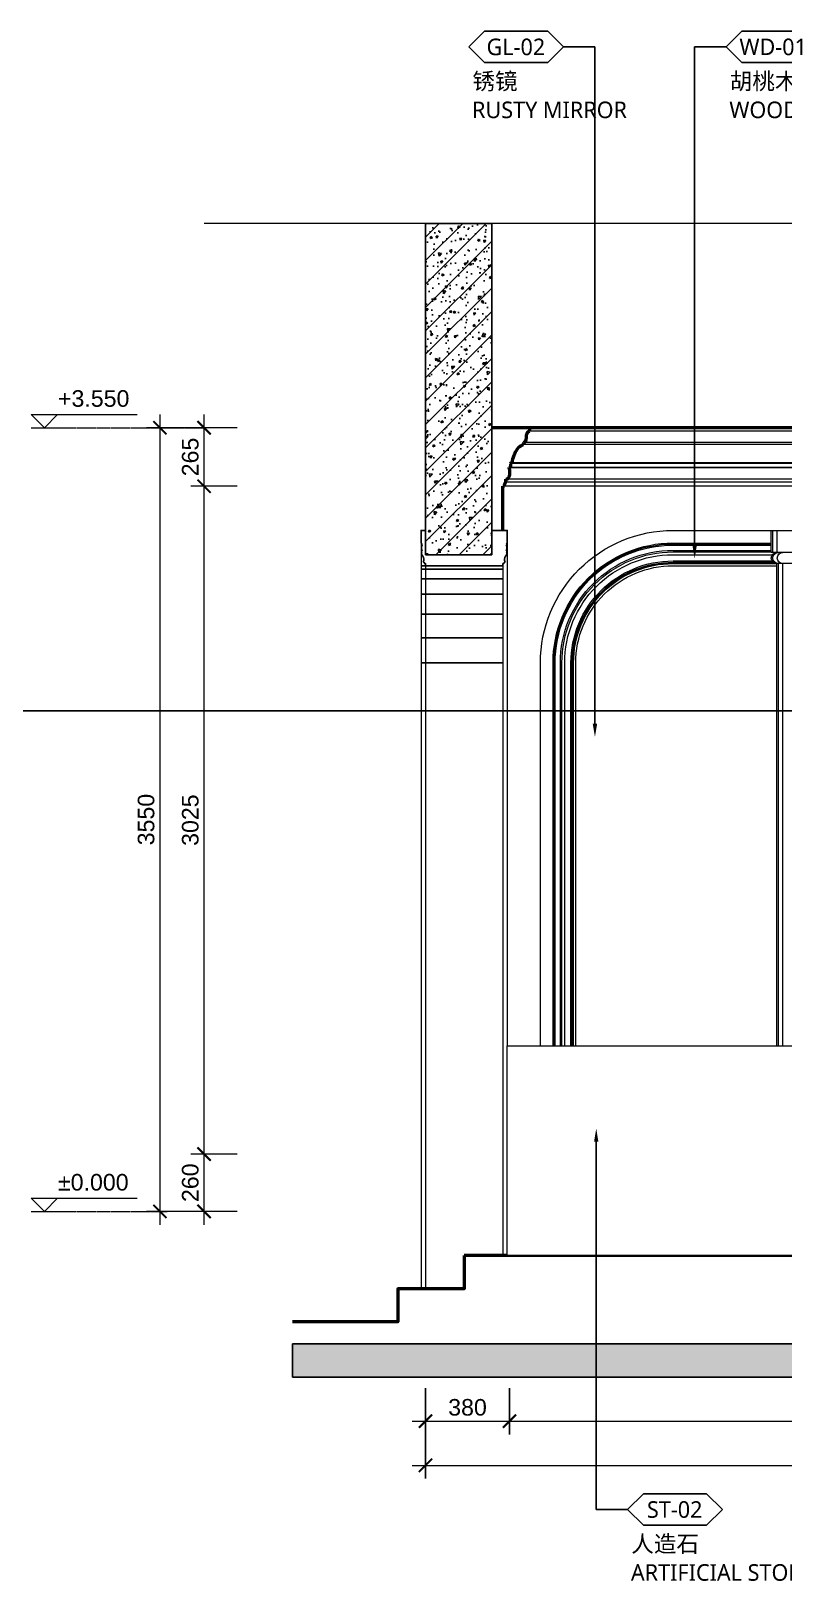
# Model space of a CAD drawing. Header units: millimetres. Extents: x 6321 to 120763, y -355 to 15211.
# Drawn here: x 83182 to 86588, y -225 to 6817 of the extents above; entities that cross this region are included whole.
import ezdxf
from ezdxf import colors
from ezdxf.entities.mleader import LeaderData, LeaderLine
from ezdxf.enums import TextEntityAlignment as Align
from ezdxf.math import Vec2, Vec3

# ---------------------------------------------------------------- set-up
doc = ezdxf.new("R2010")
doc.units = ezdxf.units.MM
doc.set_wipeout_variables(frame=1)
for name, pattern in [('_ACM-G-HIDDEN', [4.7625, 3.175, -1.5875]), ('D04-03 - PANTRY CABINET DETAIL 1$0$ACM-G-CENTER2', [28.575, 19.05, -3.175, 3.175, -3.175]), ('D04-03 - PANTRY CABINET DETAIL 1$0$DASHED', [19.05, 12.7, -6.35])]:
    doc.linetypes.add(name, pattern=pattern)
for name, color, linetype in [('0 @ 30 (1)', 7, 'Continuous'), ('WALL', 7, 'Continuous'), ('WALL TYPE$0$G-ANNO-NOTE-CH', 7, 'Continuous')]:
    doc.layers.add(name, color=color, linetype=linetype)
for name, color, linetype, lineweight in [('_ACM-A-ANNO-DIMS', 2, 'Continuous', 13), ('_ACM-A-ANNO-DIMS @ 30 (1)', 2, 'Continuous', 13), ('_ACM-A-ANNO-DIMS @ 30 (2)', 2, 'Continuous', 13), ('_ACM-A-DETL-PATT', 8, 'Continuous', 0), ('_ACM-A-DETL-THIN', 2, 'Continuous', 9), ('_ACM-A-ELVE-HIDD', 1, '_ACM-G-HIDDEN', 13), ('_ACM-A-ELVE-MEDM', 3, 'Continuous', 25), ('_ACM-A-ELVE-THIK', 5, 'Continuous', 50), ('_ACM-A-GRID-DIMS', 2, 'Continuous', 18)]:
    doc.layers.add(name, color=color, linetype=linetype, lineweight=lineweight)
doc.styles.add('_ACM-G-NOTES', font='arial.ttf')
doc.styles.add('Arial', font='ARIALUNI.ttf')
doc.styles.add('MtXpl_', font='SimSun.ttf')
doc.styles.add('WALL TYPE$0$Aecom Chinese', font='Microsoft YaHei.ttf')
doc.dimstyles.new('Aec-Arch-M-注释性', dxfattribs={"dimscale": 2, "dimtxt": 2.5, "dimasz": 2, "dimexe": 2, "dimexo": 2, "dimgap": 0.8, "dimtad": 1, "dimdec": 0, "dimrnd": 5, "dimzin": 3, "dimdsep": 46, "dimtxsty": 'Arial', "dimblk": 'WALL TYPE$0$_ArchTick', "dimcen": 2.5, "dimdle": 2, "dimclrd": 256, "dimclrt": 256, "dimazin": 2, "dimtfac": 0.75, "dimtdec": 0, "dimtix": 1, "dimtmove": 2, "dimatfit": 2, "dimfxl": 5, "dimfxlon": 1, "dimtolj": 1, "dimtzin": 0, "dimlwd": -1, "dimarcsym": 0})

# ---------------------------------------------------------------- blocks, each defined once
blk = doc.blocks.new('*U106')
h = blk.add_hatch(color=250)
h.dxf.hatch_style = 1
h.paths.add_polyline_path([(8790.7, -50), (8790.7, 100), (-2401.3, 100), (-2401.3, -50)])
blk.add_lwpolyline([(8790.7, -50), (8790.7, 100), (-2401.3, 100), (-2401.3, -50)], close=True)
blk = doc.blocks.new('*U105')
h = blk.add_hatch()
h.set_pattern_fill('0-钢筋混凝土001-DOM', color=250, scale=15, pattern_type=2)
h.set_pattern_definition([(45, (-100, -884.64), (-53.033, 53.033), []), (50, (-100, -884.64), (107.58903, -9.4128), [11.25, -123.75]), (355, (-100, -884.64), (-20.8127, 112.8288), [9, -99]), (100.4514, (-91.03, -885.42), (86.7764, 103.4159), [9.561, -105.1713]), (46.1842, (-100, -854.64), (160.0862, -24.8279), [16.875, -185.625]), (96.6356, (-86.66, -856.7), (140.1994, 146.1177), [14.3415, -157.757]), (351.1842, (-100, -854.64), (140.1993, 146.1178), [13.5, -148.5]), (21, (-85, -862.14), (89.53606, -60.39283), [11.25, -123.75]), (326, (-85, -862.14), (36.4973, 108.7725), [9, -99]), (71.4514, (-77.54, -867.17), (126.0334, 48.3796), [9.561, -105.1713]), (37.5, (-100, -884.64), (1.82398, 49.93408), [0.75, -97.8, 0.75, -100.5, 0.75, -99.375]), (7.5, (-100, -884.64), (39.46043, 59.16176), [0.75, -57.3, 0.75, -95.55, 0.75, -37.875]), (327.5, (-133.45, -884.64), (80.07337, -3.38323), [0.75, -37.5, 0.75, -117, 0.75, -155.25]), (317.5, (-148.45, -884.64), (87.47793, 15.01575), [0.75, -48.75, 0.75, -77.7, 0.75, -110.25])])
h.paths.add_polyline_path([(12030.4, -7843.9), (12330.4, -7843.9), (12330.4, -9344.2), (12030.4, -9344.2)])
blk.add_lwpolyline([(12030.4, -7843.9), (12330.4, -7843.9), (12330.4, -9344.2), (12030.4, -9344.2)], close=True)
blk = doc.blocks.new('*U87')
at = {"color": 250}
for p, q in [((0, 369.9), (0, 0)), ((113.9, 369.9), (113.9, 0)), ((220, 369.9), (220, 0)), ((311.1, 369.9), (311.1, 0)), ((381.1, 369.9), (381.1, 0)), ((425, 369.9), (425, 0)), ((440, 369.9), (440, 0))]:
    blk.add_line(p, q, dxfattribs=at)
blk = doc.blocks.new('K_1208044515')
at = {"layer": '_ACM-A-ELVE-THIK'}
for points in [[(60, 0), (60, -16.2)], [(34.1, -76.1), (34.3, -66.9)], [(-25.6, -161.5), (-24.3, -159.2), (-17.8, -159.2)], [(-60, -465.4), (-60, -265.4)], [(-60, -265.4), (-52.8, -265.4)], [(-46.3, -246.9), (-46.3, -233.1)]]:
    blk.add_lwpolyline(points, dxfattribs=at)
blk.add_lwpolyline([(-32, -182.3), (-30.8, -180, -3.820271)], format="xyb", dxfattribs=at)
for points in [[(34.3, -66.9), (35.3, -66.8), (37.2, -66.2), (39.9, -64.3), (42, -61.8), (44.4, -57.3), (46.2, -50.9), (46.7, -47.4), (46.8, -43.8)], [(46.8, -43.8), (46.8, -42), (46.8, -40.1), (47.2, -34.7), (47.9, -31.2), (48.9, -27.9), (50.1, -24.9), (51.5, -22.3), (54.1, -19.1), (56, -17.6), (57.9, -16.6), (59, -16.3), (60, -16.2)], [(-17.8, -159.2), (-9.5, -124.6), (-3, -109.8), (17.1, -84.5), (23.7, -80.1), (34.1, -76.1)], [(-46.3, -233.1), (-44.4, -233.1), (-42.4, -232.8), (-38.7, -231), (-35.3, -227.8), (-33.7, -225.7), (-31.1, -220.6), (-30.1, -217.7), (-29.2, -214.6), (-28.5, -211.4), (-28.1, -208.1), (-27.8, -204.6), (-28, -197.7), (-28.4, -194.3), (-29, -191.1), (-29.8, -188), (-30.8, -185), (-32, -182.3)], [(-30.8, -180), (-30, -180.2), (-29.3, -180.2), (-28.5, -180), (-27.8, -179.7), (-27.1, -179.2), (-26.5, -178.6), (-25.3, -176.9), (-24.4, -174.8), (-23.8, -172.4), (-23.6, -169.8), (-23.7, -167.2), (-23.9, -165.9), (-24.6, -163.5), (-25.6, -161.5)], [(-52.8, -265.4), (-52.2, -258.8), (-51.5, -255.9), (-50.4, -252.7), (-48.4, -249.2), (-46.3, -246.9)]]:
    blk.add_spline(points, degree=3, dxfattribs=at)
blk = doc.blocks.new('WALL TYPE$0$_ArchTick')
at = {"color": 0, "linetype": 'ByBlock', "const_width": 0.15}
blk.add_lwpolyline([(-0.5, -0.5), (0.5, 0.5)], dxfattribs=at)
blk = doc.blocks.new('*D246')
at = {"layer": '_ACM-A-ANNO-DIMS', "color": 0, "lineweight": -2, "transparency": 16777216}
for p, q in [((85346.5, 670.7), (85346.5, 460.7)), ((90996.5, 670.7), (90996.5, 460.7))]:
    blk.add_line(p, q, dxfattribs=at)
at = {"layer": '_ACM-A-ANNO-DIMS', "transparency": 16777216}
blk.add_line((85286.5, 520.7), (91056.5, 520.7), dxfattribs=at)
at = {"layer": 'Defpoints', "color": 0, "transparency": 16777216}
for p in [(85346.5, 1730.7), (90996.5, 1730.7), (90996.5, 520.7)]:
    blk.add_point(p, dxfattribs=at)
at = {"layer": '_ACM-A-ANNO-DIMS', "transparency": 16777216, "xscale": 60, "yscale": 60, "zscale": 60, "rotation": 180}
blk.add_blockref('WALL TYPE$0$_ArchTick', (85346.5, 520.7), dxfattribs=at)
at = {"layer": '_ACM-A-ANNO-DIMS', "transparency": 16777216, "xscale": 60, "yscale": 60, "zscale": 60}
blk.add_blockref('WALL TYPE$0$_ArchTick', (90996.5, 520.7), dxfattribs=at)
at = {"layer": '_ACM-A-ANNO-DIMS', "transparency": 16777216, "insert": (88171.5, 583), "char_height": 75, "attachment_point": 5, "style": 'Arial'}
blk.add_mtext('\\A1;5650', dxfattribs=at)
blk = doc.blocks.new('*D247')
at = {"layer": '_ACM-A-ANNO-DIMS', "color": 0, "lineweight": -2, "transparency": 16777216}
for p, q in [((84966.6, 670.7), (84966.6, 460.7)), ((85346.5, 670.7), (85346.5, 460.7))]:
    blk.add_line(p, q, dxfattribs=at)
at = {"layer": '_ACM-A-ANNO-DIMS', "transparency": 16777216}
blk.add_line((84906.6, 520.7), (85406.5, 520.7), dxfattribs=at)
at = {"layer": 'Defpoints', "color": 0, "transparency": 16777216}
for p in [(84966.6, 1730.7), (85346.5, 1730.7), (85346.5, 520.7)]:
    blk.add_point(p, dxfattribs=at)
at = {"layer": '_ACM-A-ANNO-DIMS', "transparency": 16777216, "xscale": 60, "yscale": 60, "zscale": 60, "rotation": 180}
blk.add_blockref('WALL TYPE$0$_ArchTick', (84966.6, 520.7), dxfattribs=at)
at = {"layer": '_ACM-A-ANNO-DIMS', "transparency": 16777216, "xscale": 60, "yscale": 60, "zscale": 60}
blk.add_blockref('WALL TYPE$0$_ArchTick', (85346.5, 520.7), dxfattribs=at)
at = {"layer": '_ACM-A-ANNO-DIMS', "transparency": 16777216, "insert": (85156.5, 583), "char_height": 75, "attachment_point": 5, "style": 'Arial'}
blk.add_mtext('\\A1;380', dxfattribs=at)
blk = doc.blocks.new('*D248')
at = {"layer": '_ACM-A-ANNO-DIMS', "color": 0, "lineweight": -2, "transparency": 16777216}
for p, q in [((84966.6, 470.7), (84966.6, 260.7)), ((95236.5, 470.7), (95236.5, 260.7))]:
    blk.add_line(p, q, dxfattribs=at)
at = {"layer": '_ACM-A-ANNO-DIMS', "transparency": 16777216}
blk.add_line((84906.6, 320.7), (95296.5, 320.7), dxfattribs=at)
at = {"layer": 'Defpoints', "color": 0, "transparency": 16777216}
for p in [(84966.6, 1730.7), (95236.5, 1730.7), (95236.5, 320.7)]:
    blk.add_point(p, dxfattribs=at)
at = {"layer": '_ACM-A-ANNO-DIMS', "transparency": 16777216, "xscale": 60, "yscale": 60, "zscale": 60, "rotation": 180}
blk.add_blockref('WALL TYPE$0$_ArchTick', (84966.6, 320.7), dxfattribs=at)
at = {"layer": '_ACM-A-ANNO-DIMS', "transparency": 16777216, "xscale": 60, "yscale": 60, "zscale": 60}
blk.add_blockref('WALL TYPE$0$_ArchTick', (95236.5, 320.7), dxfattribs=at)
at = {"layer": '_ACM-A-ANNO-DIMS', "transparency": 16777216, "insert": (90101.5, 383), "char_height": 75, "attachment_point": 5, "style": 'Arial'}
blk.add_mtext('\\A1;10270', dxfattribs=at)
blk = doc.blocks.new('*D95')
at = {"layer": '_ACM-A-ANNO-DIMS', "transparency": 16777216}
blk.add_line((-33.6, -495.3), (-33.6, -110), dxfattribs=at)
at = {"layer": '_ACM-A-ANNO-DIMS', "color": 0, "lineweight": -2, "transparency": 16777216}
for p, q in [((116.4, -170), (-93.6, -170)), ((116.4, -435.3), (-93.6, -435.3))]:
    blk.add_line(p, q, dxfattribs=at)
at = {"layer": 'Defpoints', "color": 0, "transparency": 16777216}
for p in [(-33.6, -170), (816.4, -170), (411.5, -435.3)]:
    blk.add_point(p, dxfattribs=at)
at = {"layer": '_ACM-A-ANNO-DIMS', "transparency": 16777216, "xscale": 60, "yscale": 60, "zscale": 60}
for p, rotation in [((-33.6, -170), 90), ((-33.6, -435.3), 270)]:
    blk.add_blockref('WALL TYPE$0$_ArchTick', p, dxfattribs=dict(at, rotation=rotation))
at = {"layer": '_ACM-A-ANNO-DIMS', "transparency": 16777216, "insert": (-95.9, -302.6), "char_height": 75, "attachment_point": 5, "rotation": 90, "style": 'Arial'}
blk.add_mtext('\\A1;265', dxfattribs=at)
blk = doc.blocks.new('*D96')
at = {"layer": '_ACM-A-ANNO-DIMS', "transparency": 16777216}
blk.add_line((-33.6, -3780), (-33.6, -3400), dxfattribs=at)
at = {"layer": '_ACM-A-ANNO-DIMS', "color": 0, "lineweight": -2, "transparency": 16777216}
for p, q in [((116.4, -3460), (-93.6, -3460)), ((116.4, -3720), (-93.6, -3720))]:
    blk.add_line(p, q, dxfattribs=at)
at = {"layer": 'Defpoints', "color": 0, "transparency": 16777216}
for p in [(-33.6, -3460), (356.7, -3460), (366.4, -3720)]:
    blk.add_point(p, dxfattribs=at)
at = {"layer": '_ACM-A-ANNO-DIMS', "transparency": 16777216, "xscale": 60, "yscale": 60, "zscale": 60}
for p, rotation in [((-33.6, -3460), 90), ((-33.6, -3720), 270)]:
    blk.add_blockref('WALL TYPE$0$_ArchTick', p, dxfattribs=dict(at, rotation=rotation))
at = {"layer": '_ACM-A-ANNO-DIMS', "transparency": 16777216, "insert": (-95.9, -3590), "char_height": 75, "attachment_point": 5, "rotation": 90, "style": 'Arial'}
blk.add_mtext('\\A1;260', dxfattribs=at)
blk = doc.blocks.new('*U109')
for p, q in [((-2, 2), (2, 2)), ((0, 0), (-2, 2)), ((-2, 0), (2, 0)), ((2, 2), (0, 0)), ((2, 2), (14, 2))]:
    blk.add_line(p, q)
at = {"style": '_ACM-G-NOTES'}
blk.add_attdef('HEIGHT-1', text='', height=2.5, dxfattribs=at).set_placement((2.05, 5.66), align=Align.TOP_LEFT)
blk = doc.blocks.new('*D97')
at = {"layer": '_ACM-A-ANNO-DIMS', "transparency": 16777216}
blk.add_line((-33.6, -3520), (-33.6, -375.3), dxfattribs=at)
at = {"layer": '_ACM-A-ANNO-DIMS', "color": 0, "lineweight": -2, "transparency": 16777216}
for p, q in [((116.4, -435.3), (-93.6, -435.3)), ((116.4, -3460), (-93.6, -3460))]:
    blk.add_line(p, q, dxfattribs=at)
at = {"layer": 'Defpoints', "color": 0, "transparency": 16777216}
for p in [(-33.6, -435.3), (467.6, -435.3), (356.7, -3460)]:
    blk.add_point(p, dxfattribs=at)
at = {"layer": '_ACM-A-ANNO-DIMS', "transparency": 16777216, "xscale": 60, "yscale": 60, "zscale": 60}
for p, rotation in [((-33.6, -435.3), 90), ((-33.6, -3460), 270)]:
    blk.add_blockref('WALL TYPE$0$_ArchTick', p, dxfattribs=dict(at, rotation=rotation))
at = {"layer": '_ACM-A-ANNO-DIMS', "transparency": 16777216, "insert": (-95.9, -1947.6), "char_height": 75, "attachment_point": 5, "rotation": 90, "style": 'Arial'}
blk.add_mtext('\\A1;3025', dxfattribs=at)
blk = doc.blocks.new('*D98')
at = {"layer": '_ACM-A-ANNO-DIMS', "transparency": 16777216}
blk.add_line((-233.6, -110), (-233.6, -3780), dxfattribs=at)
at = {"layer": '_ACM-A-ANNO-DIMS', "color": 0, "lineweight": -2, "transparency": 16777216}
for p, q in [((-83.6, -170), (-293.6, -170)), ((-83.6, -3720), (-293.6, -3720))]:
    blk.add_line(p, q, dxfattribs=at)
at = {"layer": 'Defpoints', "color": 0, "transparency": 16777216}
for p in [(415.2, -170), (-233.6, -3720), (366.4, -3720)]:
    blk.add_point(p, dxfattribs=at)
at = {"layer": '_ACM-A-ANNO-DIMS', "transparency": 16777216, "xscale": 60, "yscale": 60, "zscale": 60}
for p, rotation in [((-233.6, -170), 90), ((-233.6, -3720), 270)]:
    blk.add_blockref('WALL TYPE$0$_ArchTick', p, dxfattribs=dict(at, rotation=rotation))
at = {"layer": '_ACM-A-ANNO-DIMS', "transparency": 16777216, "insert": (-295.9, -1945), "char_height": 75, "attachment_point": 5, "rotation": 90, "style": 'Arial'}
blk.add_mtext('\\A1;3550', dxfattribs=at)
blk = doc.blocks.new('*U94')
blk.add_line((-0.65, 0), (-59.96, 0))
blk = doc.blocks.new('A$Cde24ed31')
at = {"layer": '_ACM-A-DETL-PATT', "linetype": 'D04-03 - PANTRY CABINET DETAIL 1$0$DASHED', "ltscale": 0.15}
for p, q in [((-300, 329.2), (300, 329.2)), ((-300, 318.8), (300, 318.8))]:
    blk.add_line(p, q, dxfattribs=at)
for points in [[(-300, 460), (300, 460), (300, 0), (-300, 0)], [(-47.8, 405.9), (47.8, 405.9), (47.8, 361.1), (-47.8, 361.1)], [(-224.5, 257.4), (224.5, 257.4), (224.5, 52.1), (-224.5, 52.1)]]:
    blk.add_lwpolyline(points, close=True, dxfattribs=at)
blk = doc.blocks.new('K_1208153682')
at = {"layer": '_ACM-A-DETL-THIN'}
for points in [[(-862, -50), (2232, -50, 0.414214), (2235, -47), (2235, -3, 0.414214), (2232, 0), (-862, 0, 0.414214), (-865, -3), (-865, -47, 0.414214)], [(-865, -1050), (2235, -1050), (2235, -53, 0.414214), (2232, -50), (-862, -50, 0.414214), (-865, -53)]]:
    blk.add_lwpolyline(points, format="xyb", close=True, dxfattribs=at)
at = {"layer": '_ACM-A-DETL-THIN', "color": 8}
for points in [[(-858.2, -1050), (-858.2, -53, -0.414214), (-855.2, -50, -0.414214), (-858.2, -47), (-858.2, -3, -0.414214), (-855.2, 0)], [(-838.2, -1050), (-838.2, -53, -0.414214), (-835.2, -50, -0.414214), (-838.2, -47), (-838.2, -3, -0.414214), (-835.2, 0)], [(-806.4, -1050), (-806.4, -53, -0.414214), (-803.4, -50, -0.414214), (-806.4, -47), (-806.4, -3, -0.414214), (-803.4, 0)], [(-765, -1050), (-765, -53, -0.414214), (-762, -50, -0.414214), (-765, -47), (-765, -3, -0.414214), (-762, 0)], [(-716.8, -1050), (-716.8, -53, -0.414214), (-713.8, -50, -0.414214), (-716.8, -47), (-716.8, -3, -0.414214), (-713.8, 0)], [(2086.8, -1050), (2086.8, -53, 0.414214), (2083.8, -50, 0.414214), (2086.8, -47), (2086.8, -3, 0.414214), (2083.8, 0)], [(2135, -1050), (2135, -53, 0.414214), (2132, -50, 0.414214), (2135, -47), (2135, -3, 0.414214), (2132, 0)], [(2176.4, -1050), (2176.4, -53, 0.414214), (2173.4, -50, 0.414214), (2176.4, -47), (2176.4, -3, 0.414214), (2173.4, 0)], [(2208.2, -1050), (2208.2, -53, 0.414214), (2205.2, -50, 0.414214), (2208.2, -47), (2208.2, -3, 0.414214), (2205.2, 0)], [(2228.2, -1050), (2228.2, -53, 0.414214), (2225.2, -50, 0.414214), (2228.2, -47), (2228.2, -3, 0.414214), (2225.2, 0)]]:
    blk.add_lwpolyline(points, format="xyb", dxfattribs=at)
for points in [[(-665, 0), (-665, -1050)], [(2035, 0), (2035, -1050)]]:
    blk.add_lwpolyline(points, dxfattribs=at)
at = {"layer": '_ACM-A-DETL-THIN'}
blk.add_lwpolyline([(-2235, -100), (-865, -100), (-865, -1050), (-2235, -1050)], close=True, dxfattribs=at)
blk.add_lwpolyline([(-665, -1050), (-665, -253, -0.414214), (-662, -250), (2032, -250, -0.414214), (2035, -253), (2035, -1050)], format="xyb", dxfattribs=at)
at = {"layer": '_ACM-A-ELVE-HIDD', "linetype": 'D04-03 - PANTRY CABINET DETAIL 1$0$ACM-G-CENTER2', "ltscale": 10, "const_width": 3}
blk.add_lwpolyline([(-665, -220), (2035, -220)], dxfattribs=at)
at = {"layer": '_ACM-A-ELVE-HIDD', "ltscale": 40}
blk.add_lwpolyline([(-665, -1050), (-561.5, -390.5), (2035, -252.8)], dxfattribs=at)
blk = doc.blocks.new('海龙_1212181108')
blk.add_wipeout([(-865, -100), (-2235, -100), (-2235, -1050), (2235, -1050), (2235, 0), (-865, 0)]).dxf.layer = '_ACM-A-DETL-THIN'
blk.add_blockref('K_1208153682', (0, 0))
blk = doc.blocks.new('WHA12202707')
at = {"transparency": 16777216}
for p, q in [((2.38, 2.38), (0, 0)), ((11.91, 2.38), (2.38, 2.38)), ((11.91, 2.38), (14.29, 0)), ((2.38, -2.38), (0, 0)), ((11.91, -2.38), (14.29, 0)), ((2.38, -2.38), (11.91, -2.38))]:
    blk.add_line(p, q, dxfattribs=at)
at = {"transparency": 16777216, "style": 'WALL TYPE$0$Aecom Chinese'}
blk.add_attdef('英文2', (0.49, -14.58), '', height=2.5, dxfattribs=at)
at = {"layer": 'WALL TYPE$0$G-ANNO-NOTE-CH', "transparency": 16777216, "style": 'WALL TYPE$0$Aecom Chinese'}
blk.add_attdef('编号', text='', height=2.5, dxfattribs=at).set_placement((7.1, 0), align=Align.MIDDLE)
for tag, p in [('中文', (0.54, -5.18)), ('英文', (0.49, -9.51))]:
    blk.add_attdef(tag, text='', height=2.5, dxfattribs=at).set_placement(p, align=Align.MIDDLE_LEFT)
blk = doc.blocks.new('海龙_1212104368')
at = {"layer": '_ACM-A-ELVE-HIDD'}
for p, q in [((-756.4, -170), (-33.6, -170)), ((-756.4, -3720), (-198.6, -3720))]:
    blk.add_line(p, q, dxfattribs=at)
at = {"layer": '_ACM-A-ANNO-DIMS', "xscale": 30, "yscale": 30, "zscale": 30}
for p, values in [((-756.4, -170), {'HEIGHT-1': '+3.550'}), ((-756.4, -3720), {'HEIGHT-1': '±0.000'})]:
    blk.add_blockref('*U109', p, dxfattribs=at).add_auto_attribs(values)
at = {"layer": '_ACM-A-ANNO-DIMS @ 30 (1)'}
for base, p1, p2, picture, middle in [((-233.6, -3720), (415.2, -170), (366.4, -3720), '*D98', (-295.9, -1945)), ((-33.6, -170), (411.5, -435.3), (816.4, -170), '*D95', (-95.9, -302.6)), ((-33.6, -435.3), (356.7, -3460), (467.6, -435.3), '*D97', (-95.9, -1947.6)), ((-33.6, -3460), (366.4, -3720), (356.7, -3460), '*D96', (-95.9, -3590))]:
    dim = blk.add_linear_dim(base=base, p1=p1, p2=p2, angle=90, dimstyle='Aec-Arch-M-注释性', override={"dimscale": 30, "dimtix": 1, "dimtofl": 1, "dimtmove": 2, "dimatfit": 2}, dxfattribs=at)
    dim.commit()
    dim.dimension.update_dxf_attribs({"geometry": picture, "text_midpoint": middle})

msp = doc.modelspace()

# ---------------------------------------------------------------- linework, layer by layer
msp.add_xline((51096.6, 3738.8), (1, 0))
at = {"layer": '_ACM-A-DETL-THIN', "color": 8}
for points in [[(91046.5, 5004.6), (85436.5, 5004.6)], [(91072.4, 4944.6), (85410.6, 4944.6)], [(91072.2, 4953.8), (85410.8, 4953.8)], [(91124.3, 4861.5), (85358.7, 4861.5)], [(91138.5, 4838.4), (85344.4, 4838.4)], [(91135, 4840.7), (85348, 4840.7)], [(91132, 4859.2), (85350.9, 4859.2)], [(91152.8, 4773.8), (85330.2, 4773.8)], [(91150.2, 4787.7), (85332.8, 4787.7)], [(84946.5, 4498.4), (84946.5, 1120.7)], [(85336.5, 4498.4), (85336.5, 1270.7)], [(89806.5, 4455.4), (86556.5, 4455.4)], [(84966.6, 4395.4), (84966.6, 1120.7)], [(85316.4, 4395.4), (85316.4, 1270.7)], [(89806.5, 4405.4), (86556.5, 4405.4)], [(85316.4, 3955.4), (84966.6, 3955.4)]]:
    msp.add_lwpolyline(points, dxfattribs=at)
at = {"layer": '_ACM-A-DETL-THIN'}
msp.add_lwpolyline([(91159.3, 4755.4), (85323.7, 4755.4)], dxfattribs=at)
for points in [[(85486.5, 2120.7), (85486.5, 3955.4, -0.414214), (86086.5, 4555.4), (86531.5, 4555.4)], [(86556.5, 2120.7), (86556.5, 4405.4, -1), (86556.5, 4455.4), (86531.5, 4455.4), (86531.5, 4555.4), (89831.5, 4555.4), (89831.5, 4455.4), (89806.5, 4455.4, -1), (89806.5, 4405.4), (89806.5, 1270.7)], [(85646.5, 2120.7), (85646.5, 3955.4, -0.414214), (86086.5, 4395.4), (86556.5, 4395.4)]]:
    msp.add_lwpolyline(points, format="xyb", dxfattribs=at)
at = {"layer": '_ACM-A-DETL-THIN', "color": 8}
for points in [[(86563.3, 2120.7), (86563.3, 4405.4, -1), (86563.3, 4455.4), (86538.3, 4455.4), (86538.3, 4555.4)], [(86583.3, 2120.7), (86583.3, 4405.4, -1), (86583.3, 4455.4), (86558.3, 4455.4), (86558.3, 4555.4)], [(85543.5, 2120.7), (85543.5, 3955.4, -0.414214), (86086.5, 4498.4), (86531.5, 4498.4)], [(85548.3, 2120.7), (85548.3, 3955.4, -0.414214), (86086.5, 4493.6), (86531.5, 4493.6)], [(85553, 2120.7), (85553, 3955.4, -0.414214), (86086.5, 4488.8), (86531.5, 4488.8)], [(85576.9, 2120.7), (85576.9, 3955.4, -0.414214), (86086.5, 4465), (86531.5, 4465)], [(85584, 2120.7), (85584, 3955.4, -0.414214), (86086.5, 4457.8), (86531.5, 4457.8)], [(85596.3, 2120.7), (85596.3, 3955.4, -0.414214), (86086.5, 4445.5), (86536.6, 4445.5)], [(85624.6, 2120.7), (85624.6, 3955.4, -0.414214), (86086.5, 4417.3), (86535.2, 4417.3)], [(85630.5, 2120.7), (85630.5, 3955.4, -0.414214), (86086.5, 4411.3), (86540.3, 4411.3)], [(85632.9, 2120.7), (85632.9, 3955.4, -0.414214), (86086.5, 4408.9), (86543.6, 4408.9)], [(85636.5, 2120.7), (85636.5, 3955.4, -0.414214), (86086.5, 4405.4), (86556.2, 4405.4)]]:
    msp.add_lwpolyline(points, format="xyb", dxfattribs=at)
at = {"layer": '_ACM-A-DETL-THIN'}
for points in [[(85336.5, 2070.7), (86006.5, 2070.7), (86006.5, 2120.7), (85336.5, 2120.7)], [(86006.5, 2070.7), (89806.5, 2070.7), (89806.5, 2120.7), (86006.5, 2120.7)], [(85356.5, 1270.7), (85336.5, 1270.7), (85336.5, 2070.7), (85356.5, 2070.7)], [(85986.5, 2030.7), (85966.5, 2030.7), (85966.5, 2070.7), (85986.5, 2070.7)], [(86006.5, 2050.7), (86001.5, 2050.7), (85986.5, 2035.7), (85986.5, 1320.7), (86006.5, 1320.7)], [(89806.5, 2050.7), (86006.5, 2050.7), (86006.5, 1320.7), (89806.5, 1320.7)], [(85986.5, 1688.2), (85986.5, 1668.2), (85356.5, 1668.2), (85356.5, 1688.2)], [(85986.5, 1340.7), (85986.5, 1320.7), (85356.5, 1320.7), (85356.5, 1340.7)], [(85986.5, 1270.7), (85966.5, 1270.7), (85966.5, 1320.7), (85986.5, 1320.7)]]:
    msp.add_lwpolyline(points, close=True, dxfattribs=at)
at = {"layer": '_ACM-A-ELVE-MEDM'}
msp.add_lwpolyline([(84966.5, 4555.4), (84946.5, 4555.4), (84946.5, 4498.4, -0.37825), (84949.5, 4493.6, 0.623496), (84951.5, 4488.8, 0.284819), (84951.5, 4465, 0.636149), (84949.5, 4457.8, 0.282378), (84950, 4445.5, -0.186128), (84958.5, 4417.3, 0.824383), (84959.6, 4411.3), (84959.6, 4408.9, -0.262247), (84962.6, 4405.4), (84966.6, 4405.4), (84966.6, 4395.4), (85316.4, 4395.4), (85316.4, 4405.4), (85320.4, 4405.4, -0.262247), (85323.4, 4408.9), (85323.4, 4411.3, 0.824383), (85324.4, 4417.3, -0.186128), (85333, 4445.5, 0.282378), (85333.5, 4457.8, 0.636149), (85331.5, 4465, 0.284819), (85331.5, 4488.8, 0.623496), (85333.5, 4493.6, -0.37825), (85336.5, 4498.4), (85336.5, 4555.4), (85266.5, 4555.4)], format="xyb", dxfattribs=at)
at = {"layer": '_ACM-A-ELVE-THIK'}
for points in [[(91216.5, 5020.7), (85266.5, 5020.7)], [(85141.5, 1270.7), (85141.5, 1120.7), (84841.5, 1120.7), (84841.5, 970.7), (84364.5, 970.7)], [(91116.5, 1270.7), (85141.5, 1270.7)]]:
    msp.add_lwpolyline(points, dxfattribs=at)

# ---------------------------------------------------------------- block references
at = {"xscale": -1, "rotation": 270}
msp.add_blockref('*U87', (84946.5, 3955.4), dxfattribs=at)
at = {"layer": '_ACM-A-ANNO-DIMS', "linetype": 'Continuous', "ltscale": 2, "xscale": 100, "yscale": 100, "zscale": 100}
msp.add_blockref('*U94', (89960.5, 5945.7), dxfattribs=at)
at = {"layer": '_ACM-A-ANNO-DIMS'}
msp.add_blockref('海龙_1212104368', (83998, 5190.7), dxfattribs=at)
at = {"layer": '_ACM-A-ANNO-DIMS', "xscale": 0.9333333333333348, "yscale": 1.499999999999992, "zscale": 0.9333333333333348}
msp.add_blockref('A$Cde24ed31', (86306.5, 1340.7), dxfattribs=at)
at = {"layer": '_ACM-A-ELVE-THIK'}
msp.add_blockref('K_1208044515', (85376.5, 5020.7), dxfattribs=at)
at = {"layer": 'WALL', "rotation": 180}
msp.add_blockref('*U105', (97296.9, -3398.5), dxfattribs=at)
at = {"layer": 'WALL'}
msp.add_blockref('*U106', (86765.8, 770.7), dxfattribs=at)

# ---------------------------------------------------------------- texts
at = {"layer": '_ACM-A-GRID-DIMS', "style": 'MtXpl_'}
msp.add_text('冷藏', height=75, dxfattribs=at).set_placement((86201.2, 1552.8))

# ---------------------------------------------------------------- dimensions: what is measured, and where the dimension line sits
at = {"layer": '_ACM-A-ANNO-DIMS @ 30 (2)'}
for base, p1, p2, picture, middle in [((85346.5, 520.7), (84966.6, 1730.7), (85346.5, 1730.7), '*D247', (85156.5, 583)), ((95236.5, 320.7), (84966.6, 1730.7), (95236.5, 1730.7), '*D248', (90101.5, 383)), ((90996.5, 520.7), (85346.5, 1730.7), (90996.5, 1730.7), '*D246', (88171.5, 583))]:
    dim = msp.add_linear_dim(base=base, p1=p1, p2=p2, dimstyle='Aec-Arch-M-注释性', override={"dimscale": 30, "dimzin": 8, "dimtix": 1, "dimtofl": 1, "dimtmove": 2, "dimatfit": 2}, dxfattribs=at)
    dim.commit()
    dim.dimension.update_dxf_attribs({"geometry": picture, "text_midpoint": middle})

# ---------------------------------------------------------------- leaders
at = {"layer": '0 @ 30 (1)'}
ml = msp.add_multileader_block('Standard', dxfattribs=at)
ml.set_content('WHA12202707', color=256, scale=30)
ml.set_attribute('编号', 'GL-02', width=0)
ml.set_attribute('中文', '锈镜', width=0)
ml.set_attribute('英文', 'RUSTY MIRROR', width=0)
ml.set_attribute('英文2', '', width=0)
ml.set_leader_properties(color=2)
ml.build(insert=Vec2(0, 0))
ml.multileader.update_dxf_attribs({"text_right_attachment_type": 6, "dogleg_length": 0.36, "arrow_head_size": 60, "scale": 30})
ctx = ml.context
ctx.base_point, ctx.scale, ctx.char_height, ctx.arrow_head_size, ctx.landing_gap_size, ctx.plane_origin = Vec3(85162.4, 6745.7), 30, 2250, 60, 2.7, Vec3(87570.6, 5372.5)
ctx.right_attachment = 6
notes = []
notes.append((ctx, [(0, (1, 1, 0), (85733.2, 6745.7), (-1, 0), 142.2, [(0, [(85733.2, 3619.4)], 0, [])])]))
ctx.block.insert = Vec3(85162.4, 6745.7)
ml = msp.add_multileader_block('Standard', dxfattribs=at)
ml.set_content('WHA12202707', color=256, scale=30)
ml.set_attribute('编号', 'WD-01', width=0)
ml.set_attribute('中文', '胡桃木饰面', width=0)
ml.set_attribute('英文', 'WOOD VENEER', width=0)
ml.set_attribute('英文2', '', width=0)
ml.set_leader_properties(color=2)
ml.build(insert=Vec2(0, 0))
ml.multileader.update_dxf_attribs({"text_right_attachment_type": 6, "dogleg_length": 0.36, "arrow_head_size": 60, "scale": 30})
ctx = ml.context
ctx.base_point, ctx.scale, ctx.char_height, ctx.arrow_head_size, ctx.landing_gap_size, ctx.plane_origin = Vec3(86326.8, 6745.7), 30, 2250, 60, 2.7, Vec3(88022, 5372.5)
ctx.right_attachment = 6
notes.append((ctx, [(0, (1, 1, 0), (86184.5, 6745.7), (1, 0), 142.2, [(1, [(86184.5, 4427.6), (86184.5, 4831.4)], 0, [])])]))
ctx.block.insert = Vec3(86326.8, 6745.7)
for ctx, leaders in notes:
    for number, flags, end, landing, length, lines in leaders:
        leader = LeaderData()
        leader.index, (leader.has_last_leader_line, leader.has_dogleg_vector, leader.attachment_direction) = number, flags
        leader.last_leader_point, leader.dogleg_vector, leader.dogleg_length = Vec3(end), Vec3(landing), length
        for number, points, colour, breaks in lines:
            line = LeaderLine()
            line.index, line.vertices, line.color, line.breaks = number, Vec3.list(points), colors.encode_raw_color(colour), breaks
            leader.lines.append(line)
        ctx.leaders.append(leader)

# ---------------------------------------------------------------- next in the draw order: block references
msp.add_blockref('海龙_1212181108', (87571.5, 2320.7))

# ---------------------------------------------------------------- next in the draw order: leaders
ml = msp.add_multileader_block('Standard', dxfattribs=at)
ml.set_content('WHA12202707', color=256, scale=30)
ml.set_attribute('编号', 'ST-02', width=0)
ml.set_attribute('中文', '人造石', width=0)
ml.set_attribute('英文', 'ARTIFICIAL STONE', width=0)
ml.set_attribute('英文2', '', width=0)
ml.set_leader_properties(color=2)
ml.build(insert=Vec2(0, 0))
ml.multileader.update_dxf_attribs({"text_right_attachment_type": 6, "dogleg_length": 0.36, "arrow_head_size": 60, "scale": 30})
ctx = ml.context
ctx.base_point, ctx.scale, ctx.char_height, ctx.arrow_head_size, ctx.landing_gap_size, ctx.plane_origin = Vec3(85881.3, 120.7), 30, 2250, 60, 2.7, Vec3(87576.6, -1252.5)
ctx.right_attachment = 6
notes = []
notes.append((ctx, [(0, (1, 1, 0), (85739.1, 120.7), (1, 0), 142.2, [(0, [(85739.1, 1846.1)], 0, [])])]))
ctx.block.insert = Vec3(85881.3, 120.7)
for ctx, leaders in notes:
    for number, flags, end, landing, length, lines in leaders:
        leader = LeaderData()
        leader.index, (leader.has_last_leader_line, leader.has_dogleg_vector, leader.attachment_direction) = number, flags
        leader.last_leader_point, leader.dogleg_vector, leader.dogleg_length = Vec3(end), Vec3(landing), length
        for number, points, colour, breaks in lines:
            line = LeaderLine()
            line.index, line.vertices, line.color, line.breaks = number, Vec3.list(points), colors.encode_raw_color(colour), breaks
            leader.lines.append(line)
        ctx.leaders.append(leader)

doc.saveas('drawing.dxf')
